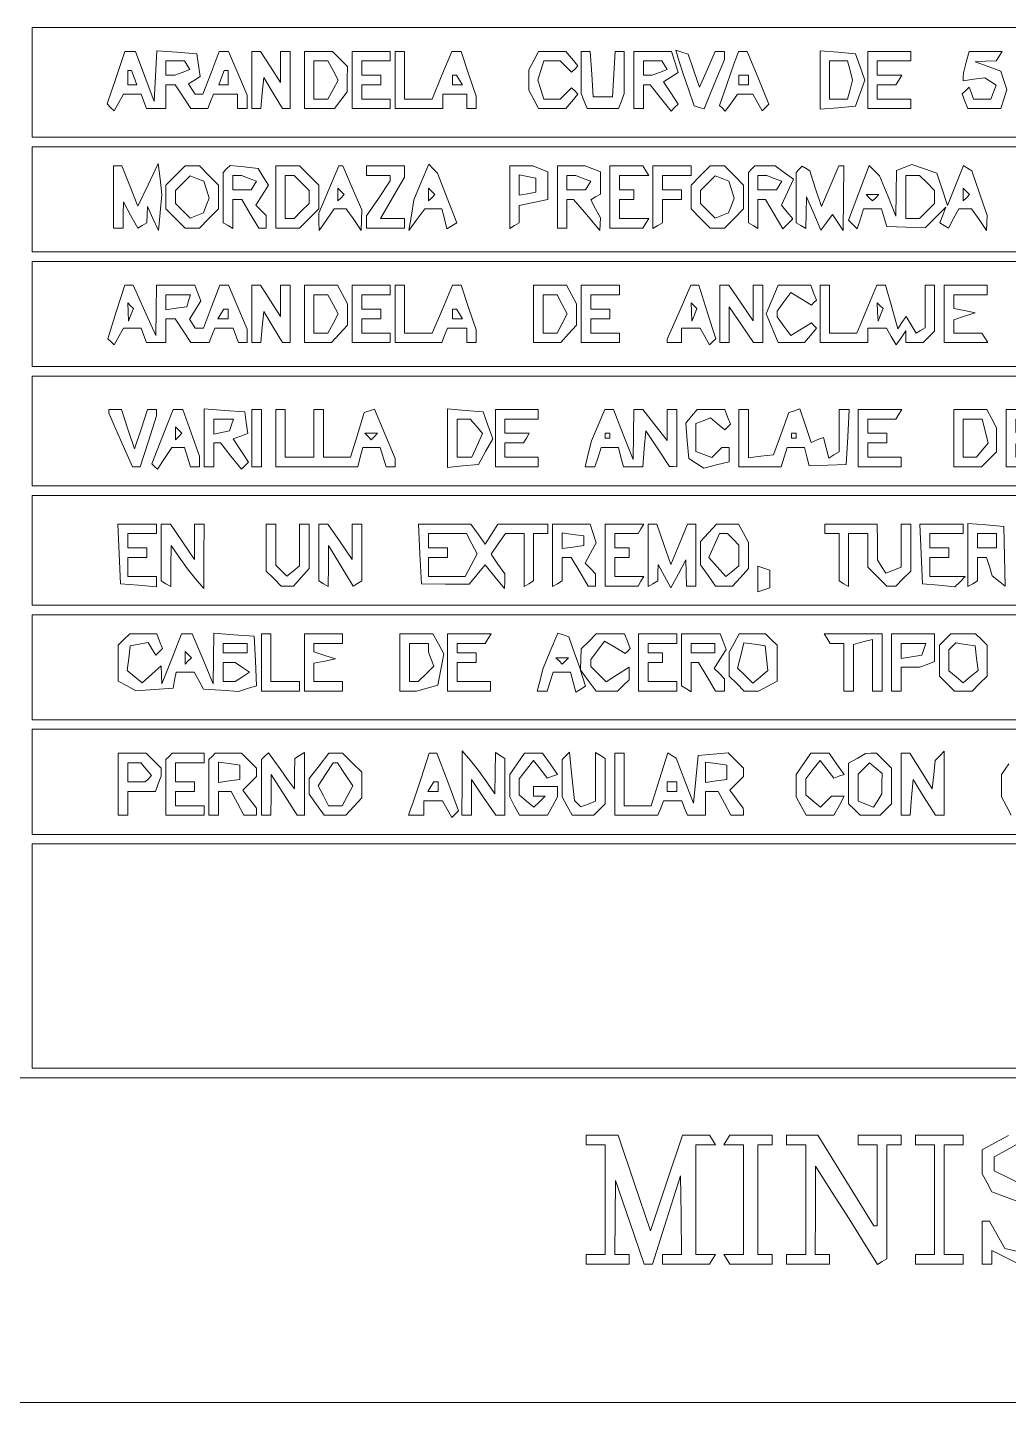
# Paper-space layout 'AN-19-DGE-074' of a CAD drawing. Header units: metres, sheet in millimetres. Extents: x 12 to 193, y 4 to 291.
# Drawn here: x 61.79 to 87.67, y 43.18 to 79.45 of the extents above; entities that cross this region are included whole.
import ezdxf

# ---------------------------------------------------------------- set-up
doc = ezdxf.new("R2010")
doc.units = ezdxf.units.M
doc.layers.add('DGE_CONTORNOS', color=7, linetype='Continuous', lineweight=0)
doc.layers.add('DGE_DATOS', color=7, linetype='Continuous', lineweight=0)

# ---------------------------------------------------------------- blocks, each defined once
blk = doc.blocks.new('LP_REF_DGE_MT_074')
at = {"layer": 'DGE_CONTORNOS'}
for points in [[(180.678, 78.004), (180.678, 76.556), (121.296, 76.556), (61.915, 76.556), (61.915, 78.004), (61.915, 79.453), (121.296, 79.453), (180.678, 79.453)], [(64.124, 78.13), (63.889, 77.437), (63.982, 77.344), (64.075, 77.251), (64.197, 77.47), (64.32, 77.69), (64.552, 77.69), (64.784, 77.69), (64.857, 77.501), (64.929, 77.312), (65.185, 77.312), (65.441, 77.312), (65.441, 77.627), (65.441, 77.941), (65.564, 77.941), (65.687, 77.941), (65.893, 77.627), (66.1, 77.312), (66.324, 77.312), (66.548, 77.312), (66.62, 77.501), (66.692, 77.69), (67.011, 77.69), (67.33, 77.69), (67.33, 77.501), (67.33, 77.312), (67.456, 77.312), (67.582, 77.312), (67.582, 77.49), (67.582, 77.669), (67.335, 78.246), (67.087, 78.823), (66.967, 78.823), (66.847, 78.823), (66.631, 78.256), (66.414, 77.69), (66.313, 77.69), (66.212, 77.69), (66.125, 77.83), (66.038, 77.97), (66.192, 78.064), (66.345, 78.159), (66.302, 78.459), (66.26, 78.76), (65.731, 78.798), (65.203, 78.837), (65.164, 78.169), (65.126, 77.501), (64.881, 78.162), (64.636, 78.823), (64.498, 78.823), (64.36, 78.823)], [(67.708, 78.067), (67.708, 77.312), (67.826, 77.312), (67.944, 77.312), (67.983, 77.721), (68.023, 78.13), (68.27, 77.721), (68.518, 77.312), (68.617, 77.312), (68.715, 77.312), (68.715, 78.067), (68.715, 78.823), (68.59, 78.823), (68.464, 78.823), (68.461, 78.414), (68.459, 78.004), (68.197, 78.414), (67.935, 78.823), (67.822, 78.823), (67.708, 78.823)], [(69.093, 78.067), (69.093, 77.312), (69.489, 77.312), (69.884, 77.312), (70.051, 77.532), (70.219, 77.753), (70.223, 78.09), (70.227, 78.427), (70.029, 78.625), (69.831, 78.823), (69.462, 78.823), (69.093, 78.823)], [(70.353, 78.067), (70.353, 77.312), (70.856, 77.312), (71.36, 77.312), (71.36, 77.438), (71.36, 77.564), (70.982, 77.564), (70.605, 77.564), (70.605, 77.753), (70.605, 77.941), (70.856, 77.941), (71.108, 77.941), (71.108, 78.067), (71.108, 78.193), (70.856, 78.193), (70.605, 78.193), (70.605, 78.382), (70.605, 78.571), (70.982, 78.571), (71.36, 78.571), (71.36, 78.697), (71.36, 78.823), (70.856, 78.823), (70.353, 78.823)], [(71.486, 78.067), (71.486, 77.312), (72.116, 77.312), (72.746, 77.312), (72.746, 77.501), (72.746, 77.69), (73.06, 77.69), (73.375, 77.69), (73.375, 77.501), (73.375, 77.312), (73.501, 77.312), (73.627, 77.312), (73.627, 77.478), (73.627, 77.645), (73.426, 78.234), (73.226, 78.823), (73.105, 78.823), (72.984, 78.823), (72.722, 78.193), (72.46, 77.564), (72.099, 77.564), (71.738, 77.564), (71.738, 78.193), (71.738, 78.823), (71.612, 78.823), (71.486, 78.823)], [(75.143, 78.579), (75.013, 78.336), (75.013, 78.067), (75.013, 77.799), (75.143, 77.555), (75.273, 77.312), (75.631, 77.312), (75.989, 77.312), (76.149, 77.504), (76.308, 77.696), (76.225, 77.779), (76.142, 77.862), (75.993, 77.713), (75.844, 77.564), (75.626, 77.564), (75.407, 77.564), (75.327, 77.815), (75.247, 78.067), (75.327, 78.319), (75.407, 78.571), (75.626, 78.571), (75.844, 78.571), (75.993, 78.422), (76.142, 78.273), (76.225, 78.356), (76.308, 78.439), (76.149, 78.631), (75.989, 78.823), (75.631, 78.823), (75.273, 78.823)], [(76.398, 78.267), (76.398, 77.71), (76.474, 77.511), (76.551, 77.312), (76.965, 77.312), (77.378, 77.312), (77.455, 77.511), (77.531, 77.71), (77.531, 78.267), (77.531, 78.823), (77.412, 78.823), (77.293, 78.823), (77.255, 78.225), (77.217, 77.627), (76.965, 77.627), (76.713, 77.627), (76.674, 78.225), (76.636, 78.823), (76.517, 78.823), (76.398, 78.823)], [(77.783, 78.067), (77.783, 77.312), (77.909, 77.312), (78.035, 77.312), (78.035, 77.627), (78.035, 77.941), (78.125, 77.941), (78.215, 77.941), (78.491, 77.595), (78.768, 77.249), (78.86, 77.339), (78.951, 77.43), (78.757, 77.725), (78.563, 78.021), (78.757, 78.143), (78.951, 78.265), (78.862, 78.544), (78.774, 78.823), (78.279, 78.823), (77.783, 78.823)], [(78.984, 78.555), (79.079, 78.256), (79.228, 77.823), (79.378, 77.389), (79.507, 77.346), (79.635, 77.303), (79.906, 77.954), (80.176, 78.605), (80.176, 78.714), (80.176, 78.823), (80.052, 78.823), (79.928, 78.823), (79.723, 78.351), (79.519, 77.878), (79.367, 78.312), (79.214, 78.745), (79.052, 78.799), (78.89, 78.853)], [(80.489, 78.666), (80.432, 78.508), (80.24, 77.953), (80.048, 77.398), (80.122, 77.324), (80.197, 77.249), (80.358, 77.469), (80.519, 77.69), (80.719, 77.69), (80.919, 77.69), (81.042, 77.47), (81.165, 77.251), (81.254, 77.34), (81.343, 77.429), (81.06, 78.126), (80.777, 78.823), (80.661, 78.823), (80.546, 78.823)], [(82.695, 78.067), (82.695, 77.297), (83.165, 77.336), (83.635, 77.375), (83.756, 77.721), (83.877, 78.067), (83.756, 78.414), (83.635, 78.76), (83.165, 78.799), (82.695, 78.838)], [(83.954, 78.067), (83.954, 77.312), (84.521, 77.312), (85.088, 77.312), (85.088, 77.438), (85.088, 77.564), (84.647, 77.564), (84.206, 77.564), (84.206, 77.753), (84.206, 77.941), (84.451, 77.941), (84.695, 77.941), (84.773, 78.067), (84.851, 78.193), (84.529, 78.193), (84.206, 78.193), (84.206, 78.382), (84.206, 78.571), (84.647, 78.571), (85.088, 78.571), (85.088, 78.697), (85.088, 78.823), (84.521, 78.823), (83.954, 78.823)], [(86.553, 78.54), (86.477, 78.256), (86.475, 78.153), (86.473, 78.049), (86.757, 78.086), (87.04, 78.123), (87.192, 78.028), (87.344, 77.933), (87.273, 77.748), (87.202, 77.564), (86.974, 77.564), (86.746, 77.564), (86.69, 77.721), (86.634, 77.878), (86.538, 77.789), (86.442, 77.7), (86.517, 77.506), (86.591, 77.312), (87.028, 77.312), (87.464, 77.312), (87.544, 77.564), (87.624, 77.815), (87.546, 78.059), (87.469, 78.302), (87.129, 78.427), (86.788, 78.551), (87.064, 78.561), (87.34, 78.571), (87.418, 78.697), (87.496, 78.823), (87.062, 78.823), (86.629, 78.823)], [(66, 78.458), (66.069, 78.346), (65.871, 78.269), (65.672, 78.193), (65.557, 78.193), (65.441, 78.193), (65.441, 78.382), (65.441, 78.571), (65.685, 78.571), (65.93, 78.571)], [(69.849, 78.319), (69.984, 78.067), (69.849, 77.815), (69.714, 77.564), (69.53, 77.564), (69.345, 77.564), (69.345, 78.067), (69.345, 78.571), (69.53, 78.571), (69.714, 78.571)], [(78.594, 78.458), (78.663, 78.346), (78.465, 78.269), (78.266, 78.193), (78.151, 78.193), (78.035, 78.193), (78.035, 78.382), (78.035, 78.571), (78.28, 78.571), (78.524, 78.571)], [(83.487, 78.319), (83.553, 78.067), (83.487, 77.815), (83.421, 77.564), (83.184, 77.564), (82.947, 77.564), (82.947, 78.067), (82.947, 78.571), (83.184, 78.571), (83.421, 78.571)], [(64.605, 78.13), (64.677, 77.941), (64.555, 77.941), (64.433, 77.941), (64.433, 78.13), (64.433, 78.319), (64.483, 78.319), (64.532, 78.319)], [(67.078, 78.13), (67.078, 77.941), (66.956, 77.941), (66.834, 77.941), (66.907, 78.13), (66.979, 78.319), (67.029, 78.319), (67.078, 78.319)], [(73.186, 78.067), (73.264, 77.941), (73.131, 77.941), (72.997, 77.941), (72.997, 78.067), (72.997, 78.193), (73.053, 78.193), (73.109, 78.193)], [(80.806, 78.067), (80.806, 77.941), (80.68, 77.941), (80.554, 77.941), (80.554, 78.067), (80.554, 78.193), (80.68, 78.193), (80.806, 78.193)], [(180.678, 74.919), (180.678, 73.533), (121.296, 73.533), (61.915, 73.533), (61.915, 74.919), (61.915, 76.304), (121.296, 76.304), (180.678, 76.304)], [(64.056, 74.982), (64.056, 74.163), (64.182, 74.163), (64.308, 74.163), (64.313, 74.509), (64.318, 74.856), (64.507, 74.506), (64.697, 74.156), (64.817, 74.23), (64.937, 74.304), (64.945, 74.517), (64.953, 74.73), (65.097, 74.415), (65.241, 74.1), (65.286, 74.575), (65.331, 75.05), (65.285, 75.457), (65.24, 75.863), (64.972, 75.303), (64.703, 74.743), (64.492, 75.272), (64.28, 75.8), (64.168, 75.8), (64.056, 75.8)], [(67.042, 75.722), (66.952, 75.632), (66.952, 74.968), (66.952, 74.304), (67.078, 74.226), (67.204, 74.148), (67.204, 74.534), (67.204, 74.919), (67.323, 74.919), (67.442, 74.919), (67.665, 74.541), (67.888, 74.163), (67.987, 74.163), (68.086, 74.163), (68.086, 74.327), (68.086, 74.491), (67.949, 74.627), (67.813, 74.763), (67.98, 75.03), (68.147, 75.298), (68.009, 75.517), (67.871, 75.737), (67.502, 75.775), (67.132, 75.812)], [(72.177, 75.375), (71.981, 74.905), (71.916, 74.503), (71.852, 74.1), (72.062, 74.384), (72.273, 74.667), (72.494, 74.667), (72.716, 74.667), (72.785, 74.402), (72.855, 74.138), (72.985, 74.219), (73.116, 74.299), (72.859, 74.955), (72.602, 75.611), (72.488, 75.728), (72.374, 75.845)], [(83.718, 75.092), (83.443, 74.372), (83.56, 74.255), (83.678, 74.138), (83.761, 74.402), (83.845, 74.667), (84.08, 74.667), (84.315, 74.667), (84.389, 74.436), (84.462, 74.204), (84.965, 74.185), (85.467, 74.165), (85.74, 74.438), (86.013, 74.711), (85.934, 74.504), (85.855, 74.297), (85.969, 74.227), (86.083, 74.156), (86.219, 74.411), (86.356, 74.667), (86.525, 74.667), (86.694, 74.667), (86.892, 74.384), (87.09, 74.1), (87.096, 74.298), (87.103, 74.496), (86.902, 75.085), (86.702, 75.674), (86.589, 75.744), (86.476, 75.813), (86.266, 75.287), (86.055, 74.761), (85.918, 75.184), (85.781, 75.606), (85.449, 75.722), (85.117, 75.839), (84.914, 75.761), (84.71, 75.682), (84.703, 75.08), (84.696, 74.478), (84.48, 75.01), (84.264, 75.541), (84.129, 75.676), (83.994, 75.812)], [(65.693, 75.549), (65.441, 75.297), (65.441, 74.982), (65.441, 74.667), (65.693, 74.415), (65.945, 74.163), (66.134, 74.163), (66.323, 74.163), (66.574, 74.415), (66.826, 74.667), (66.826, 74.982), (66.826, 75.297), (66.574, 75.549), (66.323, 75.8), (66.134, 75.8), (65.945, 75.8)], [(66.51, 75.177), (66.58, 74.954), (66.505, 74.757), (66.429, 74.56), (66.254, 74.493), (66.078, 74.426), (65.885, 74.618), (65.693, 74.811), (65.693, 74.982), (65.693, 75.153), (65.885, 75.345), (66.078, 75.538), (66.258, 75.469), (66.439, 75.399)], [(67.634, 75.472), (67.832, 75.396), (67.763, 75.283), (67.693, 75.171), (67.449, 75.171), (67.204, 75.171), (67.204, 75.36), (67.204, 75.549), (67.32, 75.549), (67.435, 75.549)], [(68.338, 74.982), (68.338, 74.163), (68.652, 74.163), (68.967, 74.163), (69.219, 74.415), (69.471, 74.667), (69.471, 74.982), (69.471, 75.297), (69.219, 75.549), (68.967, 75.8), (68.652, 75.8), (68.338, 75.8)], [(69.021, 75.351), (69.219, 75.153), (69.219, 74.982), (69.219, 74.811), (69.021, 74.613), (68.823, 74.415), (68.706, 74.415), (68.59, 74.415), (68.59, 74.982), (68.59, 75.549), (68.706, 75.549), (68.823, 75.549)], [(69.739, 75.179), (69.471, 74.557), (69.478, 74.329), (69.484, 74.1), (69.682, 74.384), (69.88, 74.667), (70.038, 74.667), (70.196, 74.667), (70.394, 74.384), (70.591, 74.1), (70.598, 74.373), (70.605, 74.646), (70.357, 75.223), (70.11, 75.8), (70.058, 75.8), (70.006, 75.8)], [(70.731, 75.674), (70.731, 75.549), (71.045, 75.549), (71.36, 75.549), (71.36, 75.479), (71.36, 75.409), (71.045, 74.946), (70.731, 74.482), (70.731, 74.323), (70.731, 74.163), (71.234, 74.163), (71.738, 74.163), (71.738, 74.289), (71.738, 74.415), (71.418, 74.415), (71.098, 74.415), (71.418, 74.961), (71.738, 75.508), (71.738, 75.654), (71.738, 75.8), (71.234, 75.8), (70.731, 75.8)], [(74.509, 74.974), (74.509, 74.148), (74.635, 74.226), (74.761, 74.304), (74.761, 74.533), (74.761, 74.761), (75.138, 74.837), (75.516, 74.913), (75.516, 75.28), (75.516, 75.648), (75.317, 75.724), (75.118, 75.8), (74.813, 75.8), (74.509, 75.8)], [(75.201, 75.297), (75.201, 75.111), (74.981, 75.069), (74.761, 75.026), (74.761, 75.297), (74.761, 75.567), (74.981, 75.525), (75.201, 75.482)], [(75.768, 74.982), (75.768, 74.163), (75.894, 74.163), (76.02, 74.163), (76.02, 74.541), (76.02, 74.919), (76.105, 74.919), (76.191, 74.919), (76.541, 74.509), (76.891, 74.1), (76.897, 74.266), (76.902, 74.432), (76.775, 74.668), (76.649, 74.904), (76.775, 74.982), (76.902, 75.06), (76.902, 75.354), (76.902, 75.648), (76.702, 75.724), (76.503, 75.8), (76.136, 75.8), (75.768, 75.8)], [(76.45, 75.472), (76.648, 75.396), (76.579, 75.283), (76.509, 75.171), (76.265, 75.171), (76.02, 75.171), (76.02, 75.36), (76.02, 75.549), (76.136, 75.549), (76.251, 75.549)], [(77.154, 74.982), (77.154, 74.163), (77.587, 74.163), (78.02, 74.163), (78.098, 74.289), (78.176, 74.415), (77.791, 74.415), (77.405, 74.415), (77.405, 74.667), (77.405, 74.919), (77.594, 74.919), (77.783, 74.919), (77.783, 75.045), (77.783, 75.171), (77.594, 75.171), (77.405, 75.171), (77.405, 75.36), (77.405, 75.549), (77.791, 75.549), (78.176, 75.549), (78.098, 75.674), (78.02, 75.8), (77.587, 75.8), (77.154, 75.8)], [(78.287, 74.974), (78.287, 74.148), (78.413, 74.226), (78.539, 74.304), (78.539, 74.611), (78.539, 74.919), (78.791, 74.919), (79.043, 74.919), (79.043, 75.045), (79.043, 75.171), (78.791, 75.171), (78.539, 75.171), (78.539, 75.36), (78.539, 75.549), (78.917, 75.549), (79.295, 75.549), (79.295, 75.674), (79.295, 75.8), (78.791, 75.8), (78.287, 75.8)], [(79.546, 75.549), (79.295, 75.297), (79.295, 74.982), (79.295, 74.667), (79.546, 74.415), (79.798, 74.163), (79.987, 74.163), (80.176, 74.163), (80.428, 74.415), (80.68, 74.667), (80.68, 74.982), (80.68, 75.297), (80.428, 75.549), (80.176, 75.8), (79.987, 75.8), (79.798, 75.8)], [(80.363, 75.177), (80.434, 74.954), (80.358, 74.757), (80.283, 74.56), (80.107, 74.493), (79.932, 74.426), (79.739, 74.618), (79.546, 74.811), (79.546, 74.982), (79.546, 75.153), (79.739, 75.345), (79.932, 75.538), (80.112, 75.469), (80.293, 75.399)], [(80.89, 75.716), (80.806, 75.632), (80.806, 74.968), (80.806, 74.304), (80.932, 74.226), (81.058, 74.148), (81.058, 74.534), (81.058, 74.919), (81.157, 74.919), (81.255, 74.919), (81.485, 74.53), (81.715, 74.14), (81.847, 74.272), (81.979, 74.404), (81.83, 74.585), (81.68, 74.765), (81.836, 75.107), (81.992, 75.45), (81.753, 75.625), (81.513, 75.8), (81.244, 75.8), (80.974, 75.8)], [(81.488, 75.472), (81.686, 75.396), (81.616, 75.283), (81.547, 75.171), (81.302, 75.171), (81.058, 75.171), (81.058, 75.36), (81.058, 75.549), (81.173, 75.549), (81.289, 75.549)], [(82.146, 75.713), (82.065, 75.632), (82.065, 74.968), (82.065, 74.304), (82.191, 74.226), (82.317, 74.148), (82.327, 74.565), (82.338, 74.982), (82.528, 74.544), (82.719, 74.106), (82.871, 74.314), (83.023, 74.522), (83.167, 74.311), (83.31, 74.1), (83.317, 74.95), (83.325, 75.8), (83.257, 75.8), (83.188, 75.8), (82.962, 75.266), (82.735, 74.732), (82.58, 75.201), (82.425, 75.671), (82.326, 75.732), (82.226, 75.794)], [(85.52, 75.351), (85.718, 75.153), (85.718, 74.982), (85.718, 74.811), (85.52, 74.613), (85.322, 74.415), (85.142, 74.415), (84.962, 74.415), (84.962, 74.982), (84.962, 75.549), (85.142, 75.549), (85.322, 75.549)], [(70.059, 74.961), (69.975, 74.877), (69.975, 75.045), (69.975, 75.213), (70.059, 75.129), (70.143, 75.045)], [(72.452, 74.961), (72.368, 74.877), (72.368, 75.045), (72.368, 75.213), (72.452, 75.129), (72.536, 75.045)], [(86.557, 74.961), (86.473, 74.877), (86.473, 75.045), (86.473, 75.213), (86.557, 75.129), (86.641, 75.045)], [(84.164, 74.961), (84.08, 74.877), (83.996, 74.961), (83.912, 75.045), (84.08, 75.045), (84.248, 75.045)], [(180.678, 71.896), (180.678, 70.511), (121.296, 70.511), (61.915, 70.511), (61.915, 71.896), (61.915, 73.282), (121.296, 73.282), (180.678, 73.282)], [(64.132, 71.948), (63.91, 71.244), (63.992, 71.162), (64.075, 71.08), (64.197, 71.299), (64.32, 71.518), (64.552, 71.518), (64.784, 71.518), (64.857, 71.329), (64.929, 71.141), (65.185, 71.141), (65.441, 71.141), (65.441, 71.455), (65.441, 71.77), (65.564, 71.77), (65.687, 71.77), (65.893, 71.455), (66.1, 71.141), (66.341, 71.141), (66.582, 71.141), (66.655, 71.329), (66.727, 71.518), (66.97, 71.518), (67.212, 71.518), (67.285, 71.329), (67.357, 71.141), (67.47, 71.141), (67.582, 71.141), (67.582, 71.319), (67.582, 71.497), (67.335, 72.075), (67.087, 72.652), (66.974, 72.652), (66.861, 72.652), (66.644, 72.085), (66.428, 71.518), (66.32, 71.518), (66.212, 71.518), (66.137, 71.639), (66.062, 71.76), (66.212, 72), (66.362, 72.241), (66.283, 72.446), (66.205, 72.652), (65.697, 72.652), (65.189, 72.652), (65.182, 71.991), (65.175, 71.329), (64.874, 71.991), (64.574, 72.652), (64.464, 72.652), (64.354, 72.652)], [(67.708, 71.896), (67.708, 71.141), (67.826, 71.141), (67.944, 71.141), (67.983, 71.55), (68.023, 71.959), (68.27, 71.55), (68.518, 71.141), (68.617, 71.141), (68.715, 71.141), (68.715, 71.896), (68.715, 72.652), (68.59, 72.652), (68.464, 72.652), (68.461, 72.243), (68.459, 71.833), (68.197, 72.243), (67.935, 72.652), (67.822, 72.652), (67.708, 72.652)], [(69.093, 71.896), (69.093, 71.141), (69.452, 71.141), (69.81, 71.141), (70.018, 71.371), (70.227, 71.601), (70.227, 71.883), (70.227, 72.165), (70.096, 72.408), (69.966, 72.652), (69.53, 72.652), (69.093, 72.652)], [(70.353, 71.896), (70.353, 71.141), (70.856, 71.141), (71.36, 71.141), (71.36, 71.266), (71.36, 71.392), (70.982, 71.392), (70.605, 71.392), (70.605, 71.581), (70.605, 71.77), (70.856, 71.77), (71.108, 71.77), (71.108, 71.896), (71.108, 72.022), (70.856, 72.022), (70.605, 72.022), (70.605, 72.211), (70.605, 72.4), (70.982, 72.4), (71.36, 72.4), (71.36, 72.526), (71.36, 72.652), (70.856, 72.652), (70.353, 72.652)], [(71.486, 71.896), (71.486, 71.141), (72.102, 71.141), (72.719, 71.141), (72.791, 71.329), (72.864, 71.518), (73.119, 71.518), (73.375, 71.518), (73.375, 71.329), (73.375, 71.141), (73.501, 71.141), (73.627, 71.141), (73.627, 71.307), (73.627, 71.473), (73.426, 72.063), (73.226, 72.652), (73.115, 72.652), (73.004, 72.652), (72.734, 72.022), (72.463, 71.392), (72.1, 71.392), (71.738, 71.392), (71.738, 72.022), (71.738, 72.652), (71.612, 72.652), (71.486, 72.652)], [(75.138, 71.896), (75.138, 71.141), (75.497, 71.141), (75.855, 71.141), (76.064, 71.371), (76.272, 71.601), (76.272, 71.883), (76.272, 72.165), (76.142, 72.408), (76.011, 72.652), (75.575, 72.652), (75.138, 72.652)], [(76.398, 71.896), (76.398, 71.141), (76.902, 71.141), (77.405, 71.141), (77.405, 71.266), (77.405, 71.392), (77.028, 71.392), (76.65, 71.392), (76.65, 71.581), (76.65, 71.77), (76.902, 71.77), (77.154, 71.77), (77.154, 71.896), (77.154, 72.022), (76.902, 72.022), (76.65, 72.022), (76.65, 72.211), (76.65, 72.4), (77.028, 72.4), (77.405, 72.4), (77.405, 72.526), (77.405, 72.652), (76.902, 72.652), (76.398, 72.652)], [(78.978, 71.943), (78.665, 71.235), (78.665, 71.188), (78.665, 71.141), (78.854, 71.141), (79.043, 71.141), (79.043, 71.329), (79.043, 71.518), (79.288, 71.518), (79.534, 71.518), (79.657, 71.299), (79.779, 71.08), (79.862, 71.162), (79.944, 71.244), (79.722, 71.948), (79.5, 72.652), (79.396, 72.652), (79.291, 72.652)], [(80.05, 71.896), (80.05, 71.141), (80.176, 71.141), (80.302, 71.141), (80.302, 71.611), (80.302, 72.081), (80.621, 71.611), (80.941, 71.141), (81.062, 71.141), (81.184, 71.141), (81.184, 71.896), (81.184, 72.652), (81.058, 72.652), (80.932, 72.652), (80.932, 72.182), (80.932, 71.712), (80.612, 72.182), (80.293, 72.652), (80.172, 72.652), (80.05, 72.652)], [(81.436, 72.274), (81.279, 71.896), (81.436, 71.518), (81.592, 71.141), (81.939, 71.141), (82.286, 71.141), (82.446, 71.332), (82.605, 71.524), (82.536, 71.593), (82.468, 71.662), (82.196, 71.496), (81.924, 71.329), (81.743, 71.574), (81.562, 71.818), (81.562, 71.896), (81.562, 71.974), (81.743, 72.218), (81.924, 72.463), (82.196, 72.297), (82.468, 72.131), (82.534, 72.197), (82.6, 72.263), (82.526, 72.457), (82.451, 72.652), (82.022, 72.652), (81.592, 72.652)], [(82.695, 71.896), (82.695, 71.141), (83.325, 71.141), (83.954, 71.141), (83.954, 71.329), (83.954, 71.518), (84.2, 71.518), (84.446, 71.518), (84.576, 71.298), (84.705, 71.078), (84.832, 71.266), (84.958, 71.455), (84.96, 71.298), (84.962, 71.141), (85.189, 71.141), (85.415, 71.141), (85.566, 71.292), (85.718, 71.443), (85.718, 72.047), (85.718, 72.652), (85.592, 72.652), (85.466, 72.652), (85.466, 72.093), (85.466, 71.533), (85.348, 71.46), (85.229, 71.387), (85.098, 71.61), (84.967, 71.833), (84.857, 71.667), (84.748, 71.501), (84.587, 72.077), (84.425, 72.652), (84.309, 72.652), (84.192, 72.652), (83.931, 72.022), (83.669, 71.392), (83.308, 71.392), (82.947, 71.392), (82.947, 72.022), (82.947, 72.652), (82.821, 72.652), (82.695, 72.652)], [(85.969, 71.896), (85.969, 71.141), (86.544, 71.141), (87.118, 71.141), (87.04, 71.266), (86.962, 71.392), (86.592, 71.392), (86.221, 71.392), (86.221, 71.567), (86.221, 71.741), (86.505, 71.834), (86.788, 71.928), (86.505, 71.984), (86.221, 72.04), (86.221, 72.22), (86.221, 72.4), (86.662, 72.4), (87.103, 72.4), (87.103, 72.526), (87.103, 72.652), (86.536, 72.652), (85.969, 72.652)], [(64.519, 71.873), (64.453, 71.707), (64.443, 71.949), (64.433, 72.19), (64.51, 72.114), (64.586, 72.038)], [(66.04, 72.243), (65.988, 72.085), (65.714, 72.045), (65.441, 72.005), (65.441, 72.202), (65.441, 72.4), (65.766, 72.4), (66.092, 72.4)], [(69.849, 72.148), (69.984, 71.896), (69.849, 71.644), (69.714, 71.392), (69.53, 71.392), (69.345, 71.392), (69.345, 71.896), (69.345, 72.4), (69.53, 72.4), (69.714, 72.4)], [(75.894, 72.148), (76.029, 71.896), (75.894, 71.644), (75.759, 71.392), (75.575, 71.392), (75.39, 71.392), (75.39, 71.896), (75.39, 72.4), (75.575, 72.4), (75.759, 72.4)], [(79.381, 71.873), (79.314, 71.707), (79.305, 71.949), (79.295, 72.19), (79.371, 72.114), (79.447, 72.038)], [(84.292, 71.873), (84.226, 71.707), (84.216, 71.949), (84.206, 72.19), (84.282, 72.114), (84.358, 72.038)], [(67.078, 71.896), (67.078, 71.77), (66.945, 71.77), (66.811, 71.77), (66.889, 71.896), (66.967, 72.022), (67.023, 72.022), (67.078, 72.022)], [(73.186, 71.896), (73.264, 71.77), (73.131, 71.77), (72.997, 71.77), (72.997, 71.896), (72.997, 72.022), (73.053, 72.022), (73.109, 72.022)], [(180.678, 68.811), (180.678, 67.362), (121.296, 67.362), (61.915, 67.362), (61.915, 68.811), (61.915, 70.259), (121.296, 70.259), (180.678, 70.259)], [(63.93, 69.33), (63.93, 69.283), (64.243, 68.574), (64.556, 67.866), (64.661, 67.866), (64.765, 67.866), (64.977, 68.538), (65.189, 69.211), (65.189, 69.294), (65.189, 69.377), (65.074, 69.377), (64.958, 69.377), (64.785, 68.856), (64.611, 68.336), (64.439, 68.856), (64.267, 69.377), (64.098, 69.377), (63.93, 69.377)], [(65.349, 68.661), (65.068, 67.945), (65.142, 67.874), (65.217, 67.803), (65.407, 68.086), (65.598, 68.37), (65.763, 68.37), (65.928, 68.37), (66.008, 68.118), (66.088, 67.866), (66.205, 67.866), (66.323, 67.866), (66.323, 68.007), (66.323, 68.147), (66.104, 68.762), (65.886, 69.377), (65.758, 69.377), (65.63, 69.377)], [(66.449, 68.629), (66.449, 67.866), (66.574, 67.866), (66.7, 67.866), (66.7, 68.181), (66.7, 68.496), (66.79, 68.496), (66.88, 68.496), (67.157, 68.149), (67.433, 67.803), (67.525, 67.894), (67.616, 67.984), (67.415, 68.291), (67.214, 68.598), (67.407, 68.672), (67.6, 68.746), (67.559, 69.03), (67.519, 69.314), (66.984, 69.353), (66.449, 69.392)], [(67.708, 68.622), (67.708, 67.866), (67.834, 67.866), (67.96, 67.866), (67.96, 68.622), (67.96, 69.377), (67.834, 69.377), (67.708, 69.377)], [(68.338, 68.622), (68.338, 67.866), (69.42, 67.866), (70.502, 67.866), (70.568, 68.118), (70.634, 68.37), (70.863, 68.37), (71.091, 68.37), (71.171, 68.118), (71.251, 67.866), (71.369, 67.866), (71.486, 67.866), (71.486, 67.975), (71.486, 68.084), (71.216, 68.735), (70.945, 69.386), (70.81, 69.341), (70.674, 69.296), (70.491, 68.707), (70.308, 68.118), (69.953, 68.118), (69.597, 68.118), (69.597, 68.748), (69.597, 69.377), (69.471, 69.377), (69.345, 69.377), (69.345, 68.748), (69.345, 68.118), (68.967, 68.118), (68.59, 68.118), (68.59, 68.748), (68.59, 69.377), (68.464, 69.377), (68.338, 69.377)], [(72.872, 68.621), (72.872, 67.85), (73.277, 67.889), (73.682, 67.929), (73.871, 68.267), (74.06, 68.604), (73.936, 68.959), (73.812, 69.314), (73.342, 69.353), (72.872, 69.393)], [(74.131, 68.622), (74.131, 67.866), (74.698, 67.866), (75.264, 67.866), (75.264, 67.992), (75.264, 68.118), (74.824, 68.118), (74.383, 68.118), (74.383, 68.307), (74.383, 68.496), (74.627, 68.496), (74.872, 68.496), (74.95, 68.622), (75.027, 68.748), (74.705, 68.748), (74.383, 68.748), (74.383, 68.936), (74.383, 69.125), (74.824, 69.125), (75.264, 69.125), (75.264, 69.251), (75.264, 69.377), (74.698, 69.377), (74.131, 69.377)], [(76.841, 68.961), (76.667, 68.545), (76.582, 68.205), (76.497, 67.866), (76.628, 67.866), (76.759, 67.866), (76.839, 68.118), (76.919, 68.37), (77.147, 68.37), (77.376, 68.37), (77.442, 68.118), (77.508, 67.866), (77.764, 67.866), (78.02, 67.866), (78.059, 68.338), (78.098, 68.811), (78.413, 68.34), (78.728, 67.869), (78.822, 67.868), (78.917, 67.866), (78.917, 68.622), (78.917, 69.377), (78.791, 69.377), (78.665, 69.377), (78.663, 68.968), (78.662, 68.559), (78.339, 68.968), (78.017, 69.377), (77.9, 69.377), (77.783, 69.377), (77.775, 68.716), (77.767, 68.055), (77.506, 68.716), (77.246, 69.377), (77.13, 69.377), (77.015, 69.377)], [(79.302, 69.197), (79.152, 69.017), (79.192, 68.549), (79.232, 68.08), (79.433, 67.955), (79.633, 67.829), (79.968, 67.913), (80.302, 67.997), (80.302, 68.183), (80.302, 68.37), (80.201, 68.37), (80.101, 68.37), (79.971, 68.24), (79.84, 68.11), (79.63, 68.19), (79.421, 68.271), (79.421, 68.639), (79.421, 69.007), (79.611, 69.08), (79.802, 69.154), (79.992, 68.996), (80.182, 68.838), (80.258, 68.913), (80.333, 68.989), (80.259, 69.183), (80.184, 69.377), (79.818, 69.377), (79.451, 69.377)], [(80.554, 68.622), (80.554, 67.866), (81.112, 67.866), (81.67, 67.866), (81.75, 68.118), (81.83, 68.37), (82.059, 68.37), (82.288, 68.37), (82.35, 68.13), (82.413, 67.891), (82.9, 67.91), (83.388, 67.929), (83.425, 68.653), (83.463, 69.377), (83.331, 69.377), (83.199, 69.377), (83.199, 68.818), (83.199, 68.259), (83.064, 68.176), (82.93, 68.093), (82.859, 68.364), (82.788, 68.636), (82.623, 68.573), (82.458, 68.509), (82.313, 68.95), (82.167, 69.39), (82.022, 69.342), (81.876, 69.294), (81.671, 68.737), (81.467, 68.181), (81.136, 68.141), (80.806, 68.101), (80.806, 68.739), (80.806, 69.377), (80.68, 69.377), (80.554, 69.377)], [(83.703, 68.622), (83.703, 67.866), (84.269, 67.866), (84.836, 67.866), (84.836, 67.992), (84.836, 68.118), (84.395, 68.118), (83.954, 68.118), (83.954, 68.307), (83.954, 68.496), (84.206, 68.496), (84.458, 68.496), (84.458, 68.622), (84.458, 68.748), (84.206, 68.748), (83.954, 68.748), (83.954, 68.936), (83.954, 69.125), (84.325, 69.125), (84.695, 69.125), (84.773, 69.251), (84.851, 69.377), (84.277, 69.377), (83.703, 69.377)], [(86.221, 68.622), (86.221, 67.866), (86.59, 67.866), (86.959, 67.866), (87.157, 68.064), (87.355, 68.262), (87.355, 68.576), (87.355, 68.89), (87.224, 69.134), (87.094, 69.377), (86.658, 69.377), (86.221, 69.377)], [(87.607, 68.622), (87.607, 67.866), (88.11, 67.866), (88.614, 67.866), (88.614, 67.992), (88.614, 68.118), (88.236, 68.118), (87.859, 68.118), (87.859, 68.292), (87.859, 68.466), (88.142, 68.56), (88.425, 68.654), (88.142, 68.709), (87.859, 68.765), (87.859, 68.945), (87.859, 69.125), (88.236, 69.125), (88.614, 69.125), (88.614, 69.251), (88.614, 69.377), (88.11, 69.377), (87.607, 69.377)], [(67.173, 68.968), (67.12, 68.811), (66.91, 68.77), (66.7, 68.729), (66.7, 68.927), (66.7, 69.125), (66.963, 69.125), (67.225, 69.125)], [(73.63, 68.933), (73.79, 68.74), (73.648, 68.429), (73.507, 68.118), (73.315, 68.118), (73.123, 68.118), (73.123, 68.622), (73.123, 69.125), (73.297, 69.125), (73.47, 69.125)], [(87.052, 68.809), (87.131, 68.492), (86.976, 68.305), (86.82, 68.118), (86.647, 68.118), (86.473, 68.118), (86.473, 68.622), (86.473, 69.125), (86.723, 69.125), (86.972, 69.125)], [(65.777, 68.664), (65.693, 68.58), (65.693, 68.748), (65.693, 68.916), (65.777, 68.832), (65.861, 68.748)], [(70.94, 68.664), (70.856, 68.58), (70.773, 68.664), (70.689, 68.748), (70.856, 68.748), (71.024, 68.748)], [(77.154, 68.685), (77.154, 68.622), (77.091, 68.622), (77.028, 68.622), (77.028, 68.685), (77.028, 68.748), (77.091, 68.748), (77.154, 68.748)], [(82.065, 68.685), (82.065, 68.622), (82.002, 68.622), (81.939, 68.622), (81.939, 68.685), (81.939, 68.748), (82.002, 68.748), (82.065, 68.748)], [(180.678, 65.662), (180.678, 64.214), (121.296, 64.214), (61.915, 64.214), (61.915, 65.662), (61.915, 67.11), (121.296, 67.11), (180.678, 67.11)], [(64.207, 65.568), (64.245, 64.78), (64.717, 64.741), (65.189, 64.702), (65.189, 64.836), (65.189, 64.969), (64.811, 64.969), (64.433, 64.969), (64.433, 65.221), (64.433, 65.473), (64.685, 65.473), (64.937, 65.473), (64.937, 65.599), (64.937, 65.725), (64.685, 65.725), (64.433, 65.725), (64.433, 65.914), (64.433, 66.103), (64.811, 66.103), (65.189, 66.103), (65.189, 66.229), (65.189, 66.355), (64.679, 66.355), (64.17, 66.355)], [(65.315, 65.606), (65.315, 64.858), (65.441, 64.78), (65.567, 64.703), (65.574, 65.245), (65.58, 65.788), (65.794, 65.48), (66.008, 65.172), (66.224, 64.913), (66.44, 64.654), (66.444, 65.505), (66.449, 66.355), (66.323, 66.355), (66.197, 66.355), (66.197, 65.885), (66.197, 65.415), (65.877, 65.885), (65.558, 66.355), (65.436, 66.355), (65.315, 66.355)], [(68.086, 65.734), (68.086, 65.113), (68.284, 64.915), (68.482, 64.717), (68.642, 64.717), (68.802, 64.717), (69.011, 64.948), (69.219, 65.178), (69.219, 65.766), (69.219, 66.355), (69.093, 66.355), (68.967, 66.355), (68.967, 65.803), (68.967, 65.252), (68.801, 65.114), (68.634, 64.975), (68.486, 65.123), (68.338, 65.272), (68.338, 65.813), (68.338, 66.355), (68.212, 66.355), (68.086, 66.355)], [(69.471, 65.606), (69.471, 64.858), (69.597, 64.78), (69.723, 64.703), (69.728, 65.245), (69.733, 65.788), (70.055, 65.253), (70.378, 64.718), (70.491, 64.788), (70.605, 64.858), (70.605, 65.606), (70.605, 66.355), (70.479, 66.355), (70.353, 66.355), (70.353, 65.885), (70.353, 65.415), (70.033, 65.885), (69.714, 66.355), (69.593, 66.355), (69.471, 66.355)], [(72.141, 65.568), (72.179, 64.78), (72.809, 64.772), (73.438, 64.765), (73.648, 65.02), (73.858, 65.275), (74.116, 64.965), (74.374, 64.654), (74.379, 64.847), (74.383, 65.039), (74.2, 65.3), (74.018, 65.561), (74.207, 65.832), (74.397, 66.103), (74.642, 66.103), (74.887, 66.103), (74.887, 65.403), (74.887, 64.703), (75.013, 64.78), (75.138, 64.858), (75.138, 65.48), (75.138, 66.103), (75.327, 66.103), (75.516, 66.103), (75.516, 66.229), (75.516, 66.355), (74.854, 66.355), (74.192, 66.355), (74.025, 66.089), (73.859, 65.823), (73.673, 66.089), (73.487, 66.355), (72.795, 66.355), (72.104, 66.355)], [(73.51, 65.835), (73.653, 65.568), (73.493, 65.268), (73.333, 64.969), (72.85, 64.969), (72.368, 64.969), (72.368, 65.221), (72.368, 65.473), (72.62, 65.473), (72.872, 65.473), (72.872, 65.599), (72.872, 65.725), (72.62, 65.725), (72.368, 65.725), (72.368, 65.914), (72.368, 66.103), (72.867, 66.103), (73.366, 66.103)], [(75.642, 65.529), (75.642, 64.703), (75.768, 64.78), (75.894, 64.858), (75.894, 65.166), (75.894, 65.473), (76.013, 65.473), (76.132, 65.473), (76.355, 65.095), (76.578, 64.717), (76.677, 64.717), (76.776, 64.717), (76.776, 64.881), (76.776, 65.045), (76.638, 65.182), (76.501, 65.32), (76.645, 65.59), (76.79, 65.86), (76.711, 66.108), (76.633, 66.355), (76.138, 66.355), (75.642, 66.355)], [(76.461, 65.914), (76.461, 65.788), (76.178, 65.748), (75.894, 65.707), (75.894, 65.914), (75.894, 66.12), (76.178, 66.08), (76.461, 66.04)], [(77.028, 65.536), (77.028, 64.717), (77.461, 64.717), (77.894, 64.717), (77.972, 64.843), (78.05, 64.969), (77.665, 64.969), (77.28, 64.969), (77.28, 65.221), (77.28, 65.473), (77.468, 65.473), (77.657, 65.473), (77.657, 65.599), (77.657, 65.725), (77.468, 65.725), (77.28, 65.725), (77.28, 65.914), (77.28, 66.103), (77.587, 66.103), (77.894, 66.103), (77.972, 66.229), (78.05, 66.355), (77.539, 66.355), (77.028, 66.355)], [(78.161, 65.529), (78.161, 64.703), (78.287, 64.78), (78.413, 64.858), (78.417, 65.071), (78.422, 65.284), (78.591, 64.979), (78.76, 64.674), (78.959, 65.042), (79.159, 65.41), (79.164, 65.064), (79.169, 64.717), (79.295, 64.717), (79.421, 64.717), (79.421, 65.536), (79.421, 66.355), (79.308, 66.355), (79.196, 66.355), (78.977, 65.819), (78.758, 65.284), (78.575, 65.819), (78.392, 66.355), (78.277, 66.355), (78.161, 66.355)], [(79.755, 66.124), (79.546, 65.894), (79.546, 65.586), (79.546, 65.277), (79.743, 64.997), (79.939, 64.717), (80.164, 64.717), (80.389, 64.717), (80.597, 64.948), (80.806, 65.178), (80.806, 65.523), (80.806, 65.867), (80.675, 66.111), (80.545, 66.355), (80.254, 66.355), (79.963, 66.355)], [(80.403, 65.952), (80.554, 65.801), (80.554, 65.526), (80.554, 65.252), (80.384, 65.111), (80.214, 64.97), (79.986, 65.222), (79.758, 65.474), (79.902, 65.788), (80.045, 66.103), (80.148, 66.103), (80.252, 66.103)], [(82.821, 66.229), (82.821, 66.103), (83.01, 66.103), (83.199, 66.103), (83.199, 65.48), (83.199, 64.858), (83.325, 64.78), (83.451, 64.703), (83.451, 65.403), (83.451, 66.103), (83.703, 66.103), (83.954, 66.103), (83.954, 65.662), (83.954, 65.221), (84.206, 64.969), (84.458, 64.717), (84.575, 64.717), (84.692, 64.717), (84.89, 64.915), (85.088, 65.113), (85.088, 65.734), (85.088, 66.355), (84.962, 66.355), (84.836, 66.355), (84.836, 65.784), (84.836, 65.213), (84.634, 65.136), (84.433, 65.059), (84.321, 65.234), (84.21, 65.41), (84.208, 65.882), (84.206, 66.355), (83.514, 66.355), (82.821, 66.355)], [(85.365, 65.568), (85.403, 64.78), (85.828, 64.74), (86.253, 64.699), (86.389, 64.834), (86.524, 64.969), (86.058, 64.969), (85.592, 64.969), (85.592, 65.221), (85.592, 65.473), (85.844, 65.473), (86.095, 65.473), (86.095, 65.599), (86.095, 65.725), (85.844, 65.725), (85.592, 65.725), (85.592, 65.914), (85.592, 66.103), (86.032, 66.103), (86.473, 66.103), (86.473, 66.229), (86.473, 66.355), (85.9, 66.355), (85.328, 66.355)], [(86.599, 65.536), (86.599, 64.703), (86.725, 64.78), (86.851, 64.858), (86.851, 65.166), (86.851, 65.473), (86.969, 65.473), (87.086, 65.473), (87.162, 65.233), (87.239, 64.992), (87.407, 64.852), (87.576, 64.712), (87.56, 65.502), (87.544, 66.292), (87.071, 66.331), (86.599, 66.37)], [(87.355, 65.914), (87.355, 65.725), (87.103, 65.725), (86.851, 65.725), (86.851, 65.914), (86.851, 66.103), (87.103, 66.103), (87.355, 66.103)], [(81.058, 64.906), (81.058, 64.57), (81.215, 64.623), (81.373, 64.675), (81.373, 64.906), (81.373, 65.137), (81.215, 65.19), (81.058, 65.242)], [(180.678, 62.576), (180.678, 61.191), (121.296, 61.191), (61.915, 61.191), (61.915, 62.576), (61.915, 63.962), (121.296, 63.962), (180.678, 63.962)], [(75.581, 63.002), (75.383, 62.528), (75.31, 62.237), (75.237, 61.947), (75.368, 61.947), (75.499, 61.947), (75.579, 62.199), (75.659, 62.45), (75.888, 62.45), (76.117, 62.45), (76.186, 62.186), (76.255, 61.921), (76.384, 62.001), (76.513, 62.081), (76.44, 62.297), (76.367, 62.513), (76.578, 62.23), (76.79, 61.947), (77.073, 61.947), (77.355, 61.947), (77.506, 62.098), (77.657, 62.249), (77.657, 62.416), (77.657, 62.582), (77.357, 62.385), (77.056, 62.188), (76.853, 62.391), (76.65, 62.594), (76.65, 62.687), (76.65, 62.78), (76.831, 63.025), (77.012, 63.269), (77.284, 63.103), (77.556, 62.937), (77.622, 63.003), (77.688, 63.069), (77.614, 63.264), (77.539, 63.458), (77.167, 63.458), (76.794, 63.458), (76.596, 63.26), (76.398, 63.062), (76.388, 62.788), (76.379, 62.513), (76.222, 62.947), (76.066, 63.38), (75.922, 63.428), (75.779, 63.475)], [(64.333, 63.307), (64.182, 63.156), (64.182, 62.682), (64.182, 62.207), (64.414, 62.083), (64.647, 61.958), (65.138, 61.99), (65.629, 62.021), (65.67, 62.236), (65.711, 62.45), (65.95, 62.45), (66.188, 62.45), (66.308, 62.225), (66.429, 61.999), (66.891, 61.968), (67.354, 61.937), (67.592, 62.013), (67.831, 62.089), (67.801, 62.742), (67.771, 63.395), (67.236, 63.434), (66.7, 63.472), (66.694, 62.804), (66.687, 62.136), (66.41, 62.797), (66.134, 63.458), (65.993, 63.458), (65.853, 63.458), (65.592, 62.797), (65.331, 62.136), (65.323, 62.375), (65.315, 62.615), (65.066, 62.39), (64.816, 62.164), (64.618, 62.328), (64.421, 62.492), (64.459, 62.816), (64.496, 63.141), (64.733, 63.186), (64.97, 63.231), (65.073, 63.065), (65.175, 62.899), (65.261, 62.984), (65.346, 63.069), (65.272, 63.264), (65.197, 63.458), (64.84, 63.458), (64.484, 63.458)], [(67.582, 63.08), (67.582, 62.954), (67.267, 62.954), (66.952, 62.954), (66.952, 63.08), (66.952, 63.206), (67.267, 63.206), (67.582, 63.206)], [(67.96, 62.702), (67.96, 61.947), (68.464, 61.947), (68.967, 61.947), (68.967, 62.073), (68.967, 62.199), (68.59, 62.199), (68.212, 62.199), (68.212, 62.828), (68.212, 63.458), (68.086, 63.458), (67.96, 63.458)], [(69.093, 62.702), (69.093, 61.947), (69.597, 61.947), (70.101, 61.947), (70.101, 62.073), (70.101, 62.199), (69.723, 62.199), (69.345, 62.199), (69.345, 62.442), (69.345, 62.685), (69.629, 62.741), (69.912, 62.796), (69.629, 62.89), (69.345, 62.984), (69.345, 63.095), (69.345, 63.206), (69.723, 63.206), (70.101, 63.206), (70.101, 63.332), (70.101, 63.458), (69.597, 63.458), (69.093, 63.458)], [(71.612, 62.702), (71.612, 61.947), (71.833, 61.948), (72.053, 61.95), (72.333, 62.025), (72.613, 62.1), (72.691, 62.514), (72.769, 62.928), (72.627, 63.193), (72.485, 63.458), (72.048, 63.458), (71.612, 63.458)], [(72.368, 63.09), (72.368, 62.975), (72.438, 62.792), (72.508, 62.609), (72.303, 62.404), (72.098, 62.199), (71.981, 62.199), (71.864, 62.199), (71.864, 62.702), (71.864, 63.206), (72.116, 63.206), (72.368, 63.206)], [(72.872, 62.702), (72.872, 61.947), (73.438, 61.947), (74.005, 61.947), (74.005, 62.073), (74.005, 62.199), (73.564, 62.199), (73.123, 62.199), (73.123, 62.45), (73.123, 62.702), (73.375, 62.702), (73.627, 62.702), (73.627, 62.828), (73.627, 62.954), (73.375, 62.954), (73.123, 62.954), (73.123, 63.08), (73.123, 63.206), (73.494, 63.206), (73.864, 63.206), (73.942, 63.332), (74.02, 63.458), (73.446, 63.458), (72.872, 63.458)], [(77.909, 62.702), (77.909, 61.947), (78.413, 61.947), (78.917, 61.947), (78.917, 62.073), (78.917, 62.199), (78.539, 62.199), (78.161, 62.199), (78.161, 62.45), (78.161, 62.702), (78.35, 62.702), (78.539, 62.702), (78.539, 62.828), (78.539, 62.954), (78.35, 62.954), (78.161, 62.954), (78.161, 63.08), (78.161, 63.206), (78.539, 63.206), (78.917, 63.206), (78.917, 63.332), (78.917, 63.458), (78.413, 63.458), (77.909, 63.458)], [(79.043, 62.773), (79.043, 62.087), (79.169, 62.01), (79.295, 61.932), (79.295, 62.317), (79.295, 62.702), (79.393, 62.702), (79.492, 62.702), (79.715, 62.324), (79.939, 61.947), (80.057, 61.947), (80.176, 61.947), (80.176, 62.11), (80.176, 62.274), (80.04, 62.41), (79.904, 62.547), (80.06, 62.797), (80.216, 63.047), (80.137, 63.252), (80.058, 63.458), (79.55, 63.458), (79.043, 63.458)], [(79.924, 63.08), (79.924, 62.954), (79.609, 62.954), (79.295, 62.954), (79.295, 63.08), (79.295, 63.206), (79.609, 63.206), (79.924, 63.206)], [(80.432, 63.214), (80.302, 62.971), (80.302, 62.657), (80.302, 62.342), (80.5, 62.145), (80.698, 61.947), (80.886, 61.947), (81.074, 61.947), (81.318, 62.077), (81.562, 62.207), (81.562, 62.682), (81.562, 63.156), (81.41, 63.307), (81.259, 63.458), (80.911, 63.458), (80.563, 63.458)], [(81.285, 62.817), (81.322, 62.492), (81.121, 62.325), (80.919, 62.157), (80.72, 62.356), (80.521, 62.555), (80.605, 62.889), (80.689, 63.222), (80.968, 63.183), (81.247, 63.143)], [(82.884, 63.332), (82.962, 63.206), (83.143, 63.206), (83.325, 63.206), (83.325, 62.576), (83.325, 61.947), (83.451, 61.947), (83.577, 61.947), (83.577, 62.562), (83.577, 63.177), (83.828, 63.243), (84.08, 63.308), (84.08, 62.628), (84.08, 61.947), (84.206, 61.947), (84.332, 61.947), (84.332, 62.702), (84.332, 63.458), (83.569, 63.458), (82.806, 63.458)], [(84.584, 62.702), (84.584, 61.947), (84.71, 61.947), (84.836, 61.947), (84.836, 62.262), (84.836, 62.576), (85.078, 62.576), (85.319, 62.576), (85.518, 62.653), (85.718, 62.729), (85.718, 63.094), (85.718, 63.458), (85.151, 63.458), (84.584, 63.458)], [(85.435, 63.049), (85.383, 62.891), (85.11, 62.851), (84.836, 62.811), (84.836, 63.008), (84.836, 63.206), (85.161, 63.206), (85.487, 63.206)], [(85.995, 63.307), (85.844, 63.156), (85.844, 62.749), (85.844, 62.342), (86.041, 62.145), (86.239, 61.947), (86.473, 61.947), (86.707, 61.947), (86.905, 62.145), (87.103, 62.342), (87.103, 62.749), (87.103, 63.156), (86.952, 63.307), (86.801, 63.458), (86.473, 63.458), (86.146, 63.458)], [(86.826, 62.817), (86.864, 62.492), (86.669, 62.33), (86.473, 62.168), (86.284, 62.324), (86.095, 62.481), (86.095, 62.76), (86.095, 63.038), (86.185, 63.127), (86.274, 63.217), (86.531, 63.18), (86.788, 63.143)], [(66.029, 62.744), (65.945, 62.66), (65.945, 62.828), (65.945, 62.996), (66.029, 62.912), (66.113, 62.828)], [(75.978, 62.744), (75.894, 62.66), (75.81, 62.744), (75.726, 62.828), (75.894, 62.828), (76.062, 62.828)], [(67.456, 62.574), (67.645, 62.45), (67.456, 62.326), (67.267, 62.202), (67.11, 62.2), (66.952, 62.199), (66.952, 62.45), (66.952, 62.702), (67.11, 62.7), (67.267, 62.698)], [(180.678, 59.554), (180.678, 58.168), (121.296, 58.168), (61.915, 58.168), (61.915, 59.554), (61.915, 60.939), (121.296, 60.939), (180.678, 60.939)], [(64.182, 59.491), (64.182, 58.672), (64.308, 58.672), (64.433, 58.672), (64.433, 58.987), (64.433, 59.302), (64.798, 59.302), (65.162, 59.302), (65.239, 59.501), (65.315, 59.7), (65.315, 59.807), (65.315, 59.914), (65.117, 60.111), (64.919, 60.309), (64.55, 60.309), (64.182, 60.309)], [(65.525, 60.225), (65.441, 60.141), (65.441, 59.407), (65.441, 58.672), (65.945, 58.672), (66.449, 58.672), (66.449, 58.798), (66.449, 58.924), (66.071, 58.924), (65.693, 58.924), (65.693, 59.113), (65.693, 59.302), (65.945, 59.302), (66.197, 59.302), (66.197, 59.428), (66.197, 59.554), (65.945, 59.554), (65.693, 59.554), (65.693, 59.806), (65.693, 60.057), (66.071, 60.057), (66.449, 60.057), (66.449, 60.183), (66.449, 60.309), (66.029, 60.309), (65.609, 60.309)], [(66.658, 60.225), (66.574, 60.141), (66.574, 59.407), (66.574, 58.672), (66.7, 58.672), (66.826, 58.672), (66.826, 58.987), (66.826, 59.302), (66.994, 59.302), (67.162, 59.302), (67.33, 58.987), (67.499, 58.672), (67.666, 58.672), (67.834, 58.672), (67.83, 58.767), (67.826, 58.861), (67.647, 59.097), (67.469, 59.333), (67.651, 59.515), (67.834, 59.698), (67.834, 59.806), (67.834, 59.914), (67.636, 60.111), (67.438, 60.309), (67.09, 60.309), (66.742, 60.309)], [(68.051, 60.232), (67.96, 60.141), (67.96, 59.407), (67.96, 58.672), (68.086, 58.672), (68.212, 58.672), (68.214, 59.207), (68.216, 59.743), (68.56, 59.208), (68.904, 58.674), (68.999, 58.673), (69.093, 58.672), (69.093, 59.498), (69.093, 60.324), (68.967, 60.246), (68.841, 60.169), (68.835, 59.767), (68.828, 59.365), (68.651, 59.617), (68.475, 59.869), (68.308, 60.096), (68.142, 60.323)], [(69.48, 59.978), (69.219, 59.646), (69.219, 59.439), (69.219, 59.232), (69.415, 58.952), (69.611, 58.672), (69.9, 58.672), (70.188, 58.672), (70.396, 58.902), (70.605, 59.133), (70.605, 59.469), (70.605, 59.806), (70.353, 60.057), (70.101, 60.309), (69.921, 60.309), (69.741, 60.309)], [(72.171, 59.648), (71.953, 58.987), (71.895, 58.83), (71.837, 58.672), (72.039, 58.672), (72.242, 58.672), (72.242, 58.861), (72.242, 59.05), (72.487, 59.05), (72.733, 59.05), (72.856, 58.831), (72.979, 58.611), (73.068, 58.701), (73.157, 58.79), (72.873, 59.55), (72.589, 60.309), (72.488, 60.309), (72.388, 60.309)], [(73.254, 59.522), (73.249, 58.672), (73.375, 58.672), (73.501, 58.672), (73.501, 59.142), (73.501, 59.612), (73.821, 59.142), (74.14, 58.672), (74.261, 58.672), (74.383, 58.672), (74.383, 59.42), (74.383, 60.169), (74.257, 60.246), (74.131, 60.324), (74.124, 59.782), (74.118, 59.239), (73.904, 59.547), (73.69, 59.855), (73.474, 60.114), (73.258, 60.372)], [(74.705, 60.029), (74.509, 59.75), (74.509, 59.454), (74.509, 59.159), (74.639, 58.916), (74.77, 58.672), (75.138, 58.672), (75.507, 58.672), (75.638, 58.916), (75.768, 59.159), (75.768, 59.294), (75.768, 59.428), (75.453, 59.428), (75.138, 59.428), (75.138, 59.302), (75.138, 59.176), (75.29, 59.176), (75.441, 59.176), (75.295, 59.03), (75.149, 58.884), (74.955, 59.046), (74.761, 59.207), (74.761, 59.419), (74.761, 59.632), (74.95, 59.876), (75.138, 60.12), (75.319, 59.887), (75.5, 59.653), (75.636, 59.699), (75.772, 59.744), (75.574, 60.027), (75.376, 60.309), (75.138, 60.309), (74.901, 60.309)], [(75.989, 60.237), (75.894, 60.141), (75.894, 59.65), (75.894, 59.159), (76.025, 58.916), (76.155, 58.672), (76.44, 58.672), (76.725, 58.672), (76.876, 58.823), (77.028, 58.974), (77.028, 59.571), (77.028, 60.169), (76.902, 60.246), (76.776, 60.324), (76.776, 59.683), (76.776, 59.042), (76.581, 58.967), (76.387, 58.893), (76.301, 58.979), (76.215, 59.065), (76.149, 59.699), (76.083, 60.333)], [(77.28, 59.491), (77.28, 58.672), (77.85, 58.672), (78.421, 58.672), (78.493, 58.861), (78.566, 59.05), (78.808, 59.05), (79.051, 59.05), (79.123, 58.861), (79.196, 58.672), (79.434, 58.672), (79.672, 58.672), (79.672, 58.987), (79.672, 59.302), (79.84, 59.302), (80.008, 59.302), (80.176, 58.987), (80.345, 58.672), (80.512, 58.672), (80.68, 58.672), (80.676, 58.767), (80.672, 58.861), (80.493, 59.097), (80.315, 59.333), (80.497, 59.515), (80.68, 59.698), (80.68, 59.806), (80.68, 59.914), (80.475, 60.118), (80.271, 60.323), (79.877, 60.285), (79.483, 60.246), (79.421, 59.617), (79.358, 58.987), (79.127, 59.584), (78.897, 60.181), (78.788, 60.248), (78.68, 60.315), (78.46, 59.62), (78.241, 58.924), (77.886, 58.924), (77.531, 58.924), (77.531, 59.617), (77.531, 60.309), (77.405, 60.309), (77.28, 60.309)], [(82.261, 60.029), (82.065, 59.75), (82.065, 59.454), (82.065, 59.159), (82.196, 58.916), (82.326, 58.672), (82.695, 58.672), (83.064, 58.672), (83.199, 58.924), (83.334, 59.176), (83.165, 59.176), (82.997, 59.176), (82.851, 59.03), (82.706, 58.884), (82.511, 59.046), (82.317, 59.207), (82.317, 59.419), (82.317, 59.632), (82.506, 59.876), (82.695, 60.12), (82.876, 59.887), (83.057, 59.653), (83.193, 59.699), (83.329, 59.744), (83.131, 60.027), (82.933, 60.309), (82.695, 60.309), (82.457, 60.309)], [(83.671, 60.173), (83.451, 60.045), (83.451, 59.51), (83.451, 58.974), (83.602, 58.823), (83.753, 58.672), (84.017, 58.672), (84.282, 58.672), (84.433, 58.823), (84.584, 58.974), (84.584, 59.444), (84.584, 59.914), (84.386, 60.111), (84.188, 60.309), (84.04, 60.306), (83.891, 60.302)], [(84.836, 59.491), (84.836, 58.672), (84.954, 58.672), (85.073, 58.672), (85.112, 59.144), (85.151, 59.617), (85.444, 59.144), (85.738, 58.672), (85.854, 58.672), (85.969, 58.672), (85.969, 59.516), (85.969, 60.36), (85.853, 60.24), (85.737, 60.12), (85.696, 59.743), (85.655, 59.365), (85.361, 59.837), (85.067, 60.309), (84.952, 60.309), (84.836, 60.309)], [(64.921, 59.888), (65.061, 59.719), (64.978, 59.637), (64.895, 59.554), (64.664, 59.554), (64.433, 59.554), (64.433, 59.806), (64.433, 60.057), (64.607, 60.057), (64.78, 60.057)], [(67.393, 59.806), (67.393, 59.617), (67.11, 59.576), (66.826, 59.536), (66.826, 59.806), (66.826, 60.075), (67.11, 60.035), (67.393, 59.995)], [(70.17, 59.751), (70.371, 59.445), (70.231, 59.184), (70.092, 58.924), (69.912, 58.924), (69.732, 58.924), (69.593, 59.184), (69.453, 59.445), (69.654, 59.751), (69.855, 60.057), (69.912, 60.057), (69.969, 60.057)], [(80.239, 59.806), (80.239, 59.617), (79.956, 59.576), (79.672, 59.536), (79.672, 59.806), (79.672, 60.075), (79.956, 60.035), (80.239, 59.995)], [(84.33, 59.507), (84.328, 59.239), (84.217, 59.063), (84.106, 58.887), (83.904, 58.965), (83.703, 59.042), (83.703, 59.399), (83.703, 59.755), (83.851, 59.903), (83.999, 60.052), (84.166, 59.913), (84.332, 59.775)], [(72.62, 59.428), (72.62, 59.302), (72.486, 59.302), (72.353, 59.302), (72.431, 59.428), (72.509, 59.554), (72.564, 59.554), (72.62, 59.554)], [(78.917, 59.428), (78.917, 59.302), (78.791, 59.302), (78.665, 59.302), (78.665, 59.428), (78.665, 59.554), (78.791, 59.554), (78.917, 59.554)], [(180.678, 54.957), (180.678, 51.997), (121.296, 51.997), (61.915, 51.997), (61.915, 54.957), (61.915, 57.916), (121.296, 57.916), (180.678, 57.916)], [(192.768, 47.463), (192.768, 43.181), (118.085, 43.181), (43.401, 43.181), (43.401, 47.463), (43.401, 51.745), (118.085, 51.745), (192.768, 51.745)], [(76.524, 50.108), (76.524, 49.982), (76.776, 49.982), (77.028, 49.982), (77.028, 48.534), (77.028, 47.085), (76.776, 47.085), (76.524, 47.085), (76.524, 46.959), (76.524, 46.833), (77.091, 46.833), (77.657, 46.833), (77.657, 46.959), (77.657, 47.085), (77.468, 47.085), (77.28, 47.085), (77.289, 48.061), (77.299, 49.037), (77.678, 47.935), (78.056, 46.833), (78.167, 46.833), (78.277, 46.833), (78.648, 47.998), (79.019, 49.163), (79.031, 48.124), (79.043, 47.085), (78.791, 47.085), (78.539, 47.085), (78.539, 46.959), (78.539, 46.833), (79.161, 46.833), (79.783, 46.833), (79.861, 46.959), (79.939, 47.085), (79.68, 47.085), (79.421, 47.085), (79.421, 48.534), (79.421, 49.982), (79.68, 49.982), (79.939, 49.982), (79.861, 50.108), (79.783, 50.234), (79.424, 50.234), (79.064, 50.234), (78.643, 48.973), (78.223, 47.712), (77.796, 48.973), (77.369, 50.234), (76.947, 50.234), (76.524, 50.234)], [(80.239, 50.108), (80.161, 49.982), (80.421, 49.982), (80.68, 49.982), (80.68, 48.534), (80.68, 47.085), (80.421, 47.085), (80.161, 47.085), (80.239, 46.959), (80.317, 46.833), (80.876, 46.833), (81.436, 46.833), (81.436, 46.959), (81.436, 47.085), (81.247, 47.085), (81.058, 47.085), (81.058, 48.534), (81.058, 49.982), (81.247, 49.982), (81.436, 49.982), (81.436, 50.108), (81.436, 50.234), (80.876, 50.234), (80.317, 50.234)], [(81.813, 50.108), (81.813, 49.982), (82.065, 49.982), (82.317, 49.982), (82.317, 48.534), (82.317, 47.085), (82.065, 47.085), (81.813, 47.085), (81.813, 46.959), (81.813, 46.833), (82.38, 46.833), (82.947, 46.833), (82.947, 46.959), (82.947, 47.085), (82.758, 47.085), (82.569, 47.085), (82.572, 48.25), (82.575, 49.415), (83.019, 48.723), (83.463, 48.03), (83.837, 47.426), (84.211, 46.822), (84.335, 46.898), (84.458, 46.974), (84.458, 48.478), (84.458, 49.982), (84.647, 49.982), (84.836, 49.982), (84.836, 50.108), (84.836, 50.234), (84.269, 50.234), (83.703, 50.234), (83.703, 50.108), (83.703, 49.982), (83.954, 49.982), (84.206, 49.982), (84.206, 48.912), (84.206, 47.841), (84.162, 47.841), (84.118, 47.841), (83.378, 49.037), (82.638, 50.234), (82.226, 50.234), (81.813, 50.234)], [(85.214, 50.108), (85.214, 49.982), (85.466, 49.982), (85.718, 49.982), (85.718, 48.534), (85.718, 47.085), (85.466, 47.085), (85.214, 47.085), (85.214, 46.959), (85.214, 46.833), (85.844, 46.833), (86.473, 46.833), (86.473, 46.959), (86.473, 47.085), (86.221, 47.085), (85.969, 47.085), (85.969, 48.534), (85.969, 49.982), (86.221, 49.982), (86.473, 49.982), (86.473, 50.108), (86.473, 50.234), (85.844, 50.234), (85.214, 50.234)]]:
    blk.add_lwpolyline(points, close=True, dxfattribs=at)
for points in [[(87.677, 60.029), (87.481, 59.75), (87.481, 59.454), (87.481, 59.159), (87.611, 58.916), (87.742, 58.672)], [(87.912, 47.162), (87.575, 47.247), (87.37, 47.606), (87.166, 47.965), (87.071, 47.966), (86.977, 47.967), (86.977, 47.4), (86.977, 46.833), (87.103, 46.833), (87.229, 46.833), (87.229, 47.013), (87.229, 47.192), (87.616, 46.999), (88.003, 46.806)], [(88.064, 48.912), (87.292, 49.289), (87.292, 49.473), (87.292, 49.658), (87.615, 49.839), (87.939, 50.021)], [(87.67, 50.224), (87.323, 50.036), (86.977, 49.848), (86.977, 49.529), (86.977, 49.21), (87.104, 48.973), (87.231, 48.735), (87.984, 48.461)]]:
    blk.add_lwpolyline(points, dxfattribs=at)

psp = doc.layouts.new('AN-19-DGE-074')

# ---------------------------------------------------------------- block references
at = {"layer": 'DGE_DATOS'}
psp.add_blockref('LP_REF_DGE_MT_074', (0, 0), dxfattribs=at)

doc.saveas('drawing.dxf')
